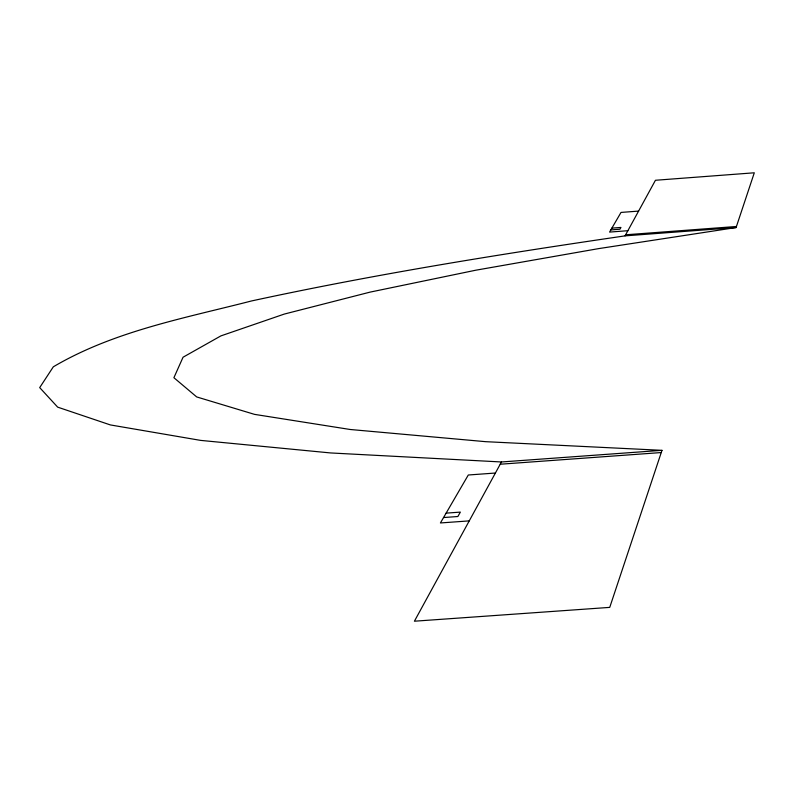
<?xml version="1.0" encoding="UTF-8"?>
<svg xmlns="http://www.w3.org/2000/svg" width="794" height="794" viewBox="0 0 794 794"><rect width="100%" height="100%" fill="white"/><g stroke="black" fill="none" stroke-linecap="round" stroke-linejoin="round"><path stroke-width="1.19" d="M661.988 450.327L609.742 607.38L414.408 621.206L501.451 461.969L661.988 450.327L485.61 441.672L350.144 429.485L254.527 414.369L196.694 396.931L173.906 377.716L183.047 357.231L220.891 335.892L284.252 314.087L370.113 292.113L475.685 270.228L598.428 248.651L736.088 227.541L754.3 172.794L655.447 180.268L625.047 235.868C499.982 254.169 375.105 274.198 251.529 300.956C184.198 318.285 113.959 331.098 53.317 366.818L39.7 387.611L57.674 407.143L110.376 424.929L200.634 440.392L330.612 452.947L501.451 461.969M638.594 211.095L621.017 212.425L609.574 232.086L627.865 230.707M611.876 228.126L620.948 227.441L619.945 229.228L610.844 229.913M625.632 234.796L736.445 226.488M625.047 235.868L736.088 227.541M500.22 464.222L661.243 452.55M495.396 473.035L468.301 475.001L440.412 522.958L469.244 520.884M446.119 513.132L460.361 512.11L457.87 516.517L443.558 517.549"/></g></svg>
